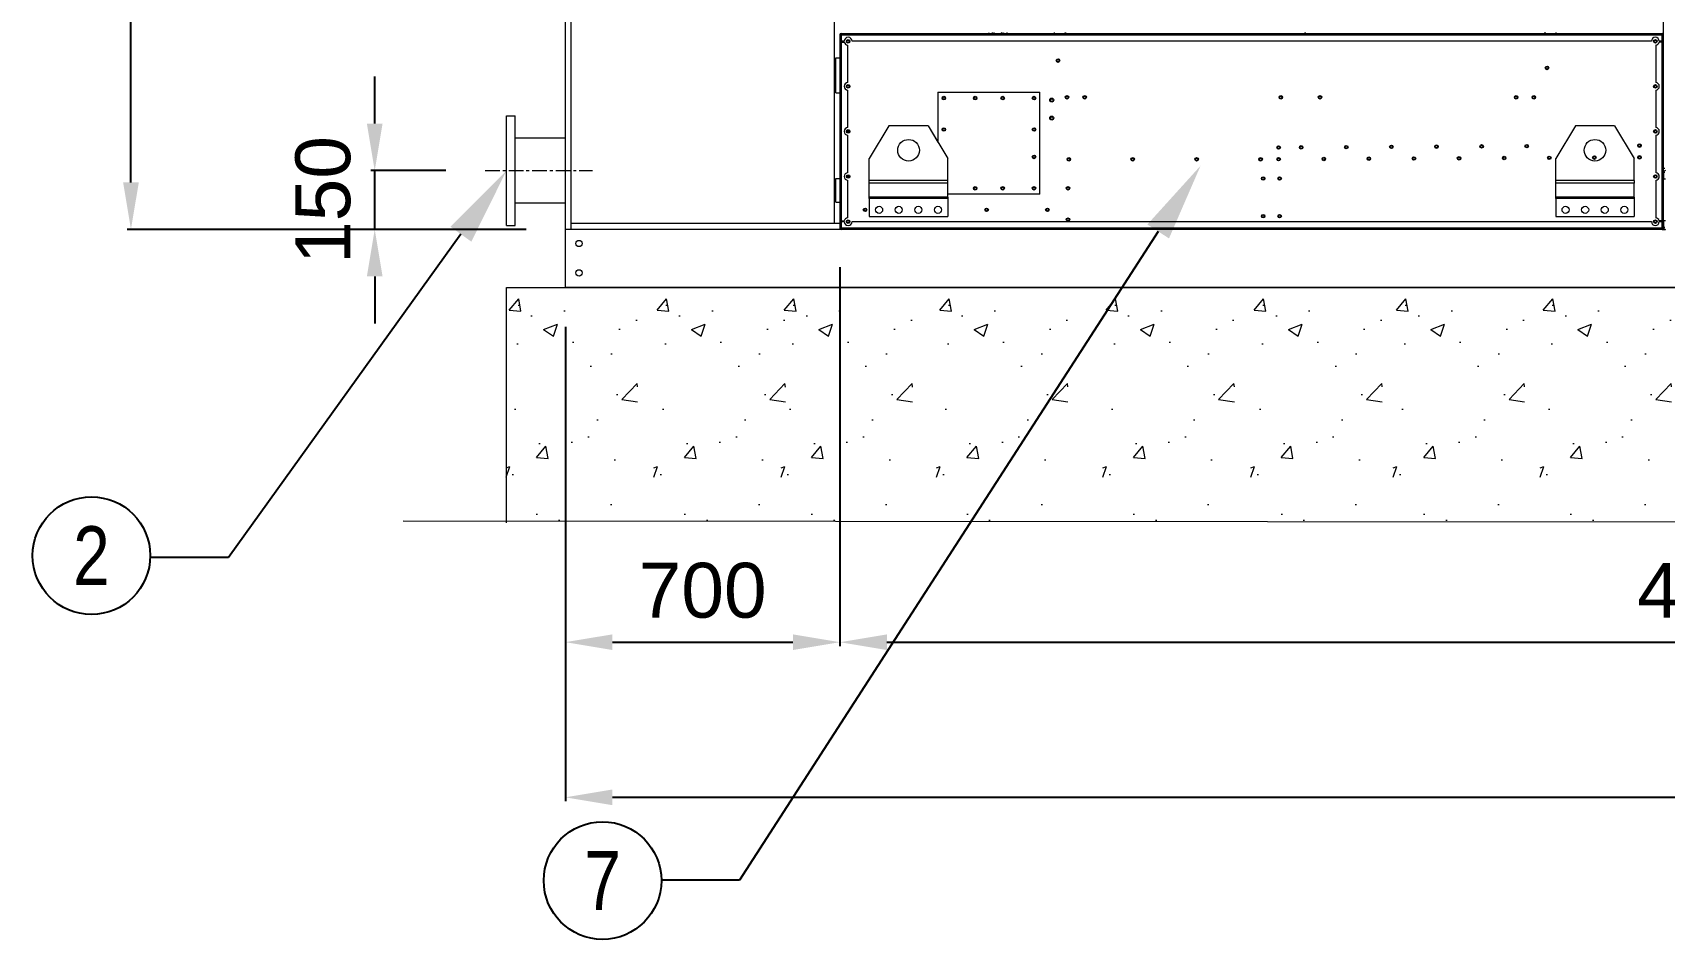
# Model space of a CAD drawing. Header units: millimetres. Extents: x -17070 to 60889, y -291348 to 42394.
# Drawn here: x 40016 to 44177, y 27370 to 29683 of the extents above; entities that cross this region are included whole.
import ezdxf
from ezdxf import colors
from ezdxf.entities.mleader import LeaderData, LeaderLine
from ezdxf.enums import TextEntityAlignment as Align
from ezdxf.math import Vec2, Vec3

# ---------------------------------------------------------------- set-up
doc = ezdxf.new("R2010")
doc.units = ezdxf.units.MM
doc.linetypes.add('CENTER', pattern=[2, 1.25, -0.25, 0.25, -0.25])
for name, color, linetype in [('center', 1, 'CENTER'), ('냉각탑_dim', 1, 'Continuous'), ('냉각탑_text', 3, 'Continuous'), ('냉각탑_기초', 23, 'Continuous')]:
    doc.layers.add(name, color=color, linetype=linetype)
doc.styles.get("Standard").update_dxf_attribs({"font": 'arial.ttf'})
doc.dimstyles.new('1.40', dxfattribs={"dimscale": 20, "dimtxt": 1.5, "dimasz": 1, "dimexe": 0.5, "dimexo": 0.5, "dimgap": 0.5, "dimtad": 1, "dimdec": 0, "dimzin": 0, "dimdsep": 46, "dimtxsty": 'Standard', "dimcen": 0, "dimclrd": 2, "dimclre": 2, "dimclrt": 3, "dimadec": 0, "dimazin": 0, "dimtfac": 1, "dimtdec": 0, "dimtmove": 0, "dimatfit": 0, "dimfxl": 1, "dimtolj": 1, "dimtzin": 0, "dimlwd": -1, "dimlwe": -1, "dimarcsym": 0})

# ---------------------------------------------------------------- blocks, each defined once
blk = doc.blocks.new('*D680')
at = {"color": 2, "transparency": 16777216}
for p, q in [((42074.6, 29084.7), (42074.6, 28118.4)), ((41374.6, 28932.9), (41374.6, 28118.4)), ((41494.6, 28128.4), (41954.6, 28128.4))]:
    blk.add_line(p, q, dxfattribs=at)
for points in [[(41494.6, 28148.4), (41494.6, 28108.4), (41374.6, 28128.4)], [(41954.6, 28148.4), (41954.6, 28108.4), (42074.6, 28128.4)]]:
    blk.add_solid(points, dxfattribs=at)
at = {"layer": 'Defpoints', "color": 0, "transparency": 16777216}
for p in [(42074.6, 29184.7), (41374.6, 29032.9), (42074.6, 28128.4)]:
    blk.add_point(p, dxfattribs=at)
at = {"color": 3, "lineweight": 5, "transparency": 16777216, "insert": (41724.6, 28259.9), "char_height": 140, "attachment_point": 5}
blk.add_mtext('\\A1;700', dxfattribs=at)
blk = doc.blocks.new('*D681')
at = {"color": 2, "transparency": 16777216}
for p, q in [((42074.6, 29081.2), (42074.6, 28118.3)), ((46574.6, 29081.2), (46574.6, 28118.3)), ((42194.6, 28128.3), (46454.6, 28128.3))]:
    blk.add_line(p, q, dxfattribs=at)
for points in [[(42194.6, 28148.3), (42194.6, 28108.3), (42074.6, 28128.3)], [(46454.6, 28148.3), (46454.6, 28108.3), (46574.6, 28128.3)]]:
    blk.add_solid(points, dxfattribs=at)
at = {"layer": 'Defpoints', "color": 0, "transparency": 16777216}
for p in [(42074.6, 29181.2), (46574.6, 29181.2), (46574.6, 28128.3)]:
    blk.add_point(p, dxfattribs=at)
at = {"color": 3, "lineweight": 5, "transparency": 16777216, "insert": (44324.6, 28259.7), "char_height": 140, "attachment_point": 5}
blk.add_mtext('\\A1;4500', dxfattribs=at)
blk = doc.blocks.new('*D683')
at = {"color": 2, "transparency": 16777216}
for p, q in [((40888.6, 29451.2), (40888.6, 29571.2)), ((41070.1, 29331.2), (40878.6, 29331.2)), ((40888.6, 29181.2), (40888.6, 29331.2)), ((41274.6, 29181.2), (40878.6, 29181.2)), ((40888.6, 29061.2), (40888.6, 28941.2))]:
    blk.add_line(p, q, dxfattribs=at)
for points in [[(40868.6, 29451.2), (40908.6, 29451.2), (40888.6, 29331.2)], [(40868.6, 29061.2), (40908.6, 29061.2), (40888.6, 29181.2)]]:
    blk.add_solid(points, dxfattribs=at)
at = {"layer": 'Defpoints', "color": 0, "transparency": 16777216}
for p in [(40888.6, 29331.2), (41170.1, 29331.2), (41374.6, 29181.2)]:
    blk.add_point(p, dxfattribs=at)
at = {"color": 3, "lineweight": 5, "transparency": 16777216, "insert": (40757.1, 29256.2), "char_height": 140, "attachment_point": 5, "rotation": 90}
blk.add_mtext('\\A1;150', dxfattribs=at)
blk = doc.blocks.new('*D684')
at = {"color": 2, "transparency": 16777216}
for p, q in [((41049.7, 31414.2), (40257.1, 31414.2)), ((40267.1, 29301.2), (40267.1, 31294.2)), ((41274.6, 29181.2), (40257.1, 29181.2))]:
    blk.add_line(p, q, dxfattribs=at)
for points in [[(40247.1, 31294.2), (40287.1, 31294.2), (40267.1, 31414.2)], [(40247.1, 29301.2), (40287.1, 29301.2), (40267.1, 29181.2)]]:
    blk.add_solid(points, dxfattribs=at)
at = {"layer": 'Defpoints', "color": 0, "transparency": 16777216}
for p in [(40267.1, 31414.2), (41149.7, 31414.2), (41374.6, 29181.2)]:
    blk.add_point(p, dxfattribs=at)
at = {"color": 3, "lineweight": 5, "transparency": 16777216, "insert": (40135.5, 30297.7), "char_height": 140, "attachment_point": 5, "rotation": 90}
blk.add_mtext('\\A1;2233', dxfattribs=at)
blk = doc.blocks.new('*D672')
at = {"color": 2, "transparency": 16777216}
for p, q in [((41374.6, 28932.9), (41374.6, 27722.7)), ((47674.6, 28932.9), (47674.6, 27722.7)), ((41494.6, 27732.7), (47554.6, 27732.7))]:
    blk.add_line(p, q, dxfattribs=at)
for points in [[(41494.6, 27752.7), (41494.6, 27712.7), (41374.6, 27732.7)], [(47554.6, 27752.7), (47554.6, 27712.7), (47674.6, 27732.7)]]:
    blk.add_solid(points, dxfattribs=at)
at = {"layer": 'Defpoints', "color": 0, "transparency": 16777216}
for p in [(41374.6, 29032.9), (47674.6, 29032.9), (47674.6, 27732.7)]:
    blk.add_point(p, dxfattribs=at)
at = {"color": 3, "lineweight": 5, "transparency": 16777216, "insert": (44524.6, 27864.3), "char_height": 140, "attachment_point": 5}
blk.add_mtext('\\A1;6300', dxfattribs=at)
blk = doc.blocks.new('1')
at = {"color": 0, "lineweight": 20}
for p, q in [((41374.6, 29181.2), (41374.6, 31581.2)), ((41389.6, 29181.2), (41389.6, 31566.2)), ((41374.6, 29032.9), (41374.6, 29181.2)), ((42074.6, 29181.2), (41374.6, 29181.2)), ((42074.6, 29196.2), (41389.6, 29196.2)), ((42074.6, 29184.7), (42074.6, 29181.2)), ((42078.1, 29181.2), (42074.6, 29181.2)), ((44171.1, 29181.2), (44179.3, 29181.2)), ((47674.6, 29032.9), (41374.6, 29032.9))]:
    blk.add_line(p, q, dxfattribs=at)
at = {"color": 7, "lineweight": 20}
for p, q in [((44174.6, 29336.3), (44174.6, 31578.1)), ((42078.1, 29681.2), (44171.1, 29681.2)), ((42078.1, 29677.7), (44171.1, 29677.7)), ((44143.6, 29661.2), (42105.6, 29661.2)), ((44171.1, 29184.7), (42078.1, 29184.7)), ((44171.1, 29181.2), (42078.1, 29181.2)), ((42105.6, 29201.2), (44143.6, 29201.2))]:
    blk.add_line(p, q, dxfattribs=at)
at = {"color": 7, "lineweight": 20, "ltscale": 0.108889}
blk.add_line((42059.6, 31566.2), (42059.6, 29196.2), dxfattribs=at)
at = {"color": 7, "lineweight": 20, "ltscale": 0.001111}
for p, q in [((42076.6, 29677.7), (42074.6, 29677.7)), ((44174.6, 29677.7), (44172.6, 29677.7)), ((42078.1, 29661.2), (42078.1, 29659.2)), ((42074.6, 29184.7), (42076.6, 29184.7)), ((42078.1, 29203.2), (42078.1, 29201.2)), ((44172.6, 29184.7), (44174.6, 29184.7))]:
    blk.add_line(p, q, dxfattribs=at)
at = {"color": 7, "lineweight": 20, "ltscale": 0.010278}
for p, q in [((42074.6, 29677.7), (42074.6, 29659.2)), ((42076.6, 29659.2), (42076.6, 29677.7)), ((44171.1, 29659.2), (44171.1, 29677.7)), ((44172.6, 29677.7), (44172.6, 29659.2)), ((44174.6, 29659.2), (44174.6, 29677.7)), ((42074.6, 29203.2), (42074.6, 29184.7)), ((42076.6, 29184.7), (42076.6, 29203.2)), ((44171.1, 29184.7), (44171.1, 29203.2)), ((44172.6, 29203.2), (44172.6, 29184.7)), ((44174.6, 29184.7), (44174.6, 29203.2))]:
    blk.add_line(p, q, dxfattribs=at)
at = {"color": 7, "lineweight": 20, "ltscale": 0.000833333}
for p, q in [((42078.1, 29677.7), (42076.6, 29677.7)), ((44171.1, 29677.7), (44172.6, 29677.7)), ((42078.1, 29184.7), (42076.6, 29184.7)), ((44171.1, 29184.7), (44172.6, 29184.7))]:
    blk.add_line(p, q, dxfattribs=at)
at = {"color": 7, "lineweight": 20, "ltscale": 0.001944}
for p, q in [((42078.1, 29677.7), (42078.1, 29681.2)), ((44171.1, 29677.7), (44171.1, 29681.2)), ((42074.6, 29659.2), (42078.1, 29659.2)), ((44174.6, 29659.2), (44171.1, 29659.2)), ((42074.6, 29203.2), (42078.1, 29203.2)), ((42078.1, 29184.7), (42078.1, 29181.2)), ((44174.6, 29203.2), (44171.1, 29203.2)), ((44171.1, 29184.7), (44171.1, 29181.2))]:
    blk.add_line(p, q, dxfattribs=at)
at = {"color": 7, "lineweight": 20, "ltscale": 0.009167}
for p, q in [((42078.1, 29677.7), (42078.1, 29661.2)), ((44171.1, 29661.2), (44171.1, 29677.7)), ((42078.1, 29201.2), (42078.1, 29184.7)), ((44171.1, 29184.7), (44171.1, 29201.2))]:
    blk.add_line(p, q, dxfattribs=at)
at = {"color": 7, "lineweight": 20, "ltscale": 0.001115}
for p, q in [((42621.8, 29681.2), (42621.9, 29683.2)), ((42648.4, 29681.2), (42648.5, 29683.2)), ((42650.6, 29681.2), (42650.7, 29683.2)), ((43260.7, 29683.2), (43260.6, 29681.2)), ((43260.6, 29681.2), (43260.7, 29683.2)), ((43870.7, 29683.2), (43870.6, 29681.2)), ((43873.7, 29681.2), (43873.9, 29683.2)), ((43900.3, 29681.2), (43900.5, 29683.2))]:
    blk.add_line(p, q, dxfattribs=at)
at = {"color": 7, "lineweight": 20, "ltscale": 0.253333}
for p, q in [((42074.6, 29659.2), (42074.6, 29203.2)), ((42078.1, 29659.2), (42078.1, 29203.2)), ((44171.1, 29203.2), (44171.1, 29659.2)), ((44174.6, 29203.2), (44174.6, 29659.2))]:
    blk.add_line(p, q, dxfattribs=at)
at = {"color": 7, "lineweight": 20, "ltscale": 0.004167}
for p, q in [((42085.6, 29661.2), (42078.1, 29661.2)), ((44171.1, 29661.2), (44163.6, 29661.2)), ((42078.1, 29201.2), (42085.6, 29201.2)), ((44163.6, 29201.2), (44171.1, 29201.2))]:
    blk.add_line(p, q, dxfattribs=at)
at = {"color": 7, "lineweight": 20, "ltscale": 0.004279}
for p, q in [((42078.1, 29659.2), (42085.8, 29659.2)), ((44171.1, 29659.2), (44163.4, 29659.2)), ((42078.1, 29203.2), (42085.8, 29203.2)), ((44171.1, 29203.2), (44163.4, 29203.2))]:
    blk.add_line(p, q, dxfattribs=at)
at = {"color": 7, "lineweight": 20, "ltscale": 0.052833}
for p, q in [((42094.6, 29556.2), (42094.6, 29651.3)), ((44154.6, 29651.3), (44154.6, 29556.2)), ((42094.6, 29441.2), (42094.6, 29536.3)), ((44154.6, 29536.3), (44154.6, 29441.2)), ((42094.6, 29326.2), (42094.6, 29421.3)), ((44154.6, 29421.3), (44154.6, 29326.2)), ((42094.6, 29211.2), (42094.6, 29306.3)), ((44154.6, 29306.3), (44154.6, 29211.2))]:
    blk.add_line(p, q, dxfattribs=at)
at = {"color": 7, "lineweight": 20, "ltscale": 0.02475}
for p, q in [((42064.6, 29574.2), (42064.6, 29618.8)), ((42064.6, 29529.7), (42064.6, 29574.2))]:
    blk.add_line(p, q, dxfattribs=at)
at = {"color": 7, "lineweight": 20, "ltscale": 0.005555}
for p, q in [((42064.6, 29618.8), (42074.6, 29618.8)), ((42064.6, 29529.7), (42074.6, 29529.7)), ((42064.6, 29311.5), (42074.6, 29311.5)), ((42064.6, 29251), (42074.6, 29251))]:
    blk.add_line(p, q, dxfattribs=at)
at = {"color": 7, "lineweight": 20, "ltscale": 0.144444}
for p, q in [((42324.6, 29531.2), (42584.6, 29531.2)), ((42324.6, 29531.2), (42324.6, 29403.7)), ((42584.6, 29271.2), (42584.6, 29531.2)), ((42584.6, 29271.2), (42349.6, 29271.2))]:
    blk.add_line(p, q, dxfattribs=at)
at = {"color": 7, "lineweight": 20, "ltscale": 1.31036e-06}
blk.add_line((42609.6, 29511.2), (42609.6, 29511.2), dxfattribs=at)
at = {"color": 7, "lineweight": 20, "ltscale": 0.149635}
for p, q in [((41224.6, 29201.9), (41224.6, 29471.2)), ((41246.6, 29201.9), (41246.6, 29471.2))]:
    blk.add_line(p, q, dxfattribs=at)
at = {"color": 7, "lineweight": 20, "ltscale": 0.012222}
for p, q in [((41224.6, 29471.2), (41246.6, 29471.2)), ((41224.6, 29191.2), (41246.6, 29191.2))]:
    blk.add_line(p, q, dxfattribs=at)
at = {"color": 7, "lineweight": 20, "ltscale": 1.31073e-06}
blk.add_line((42609.6, 29465.2), (42609.6, 29465.2), dxfattribs=at)
at = {"color": 7, "lineweight": 20, "ltscale": 0.076666}
for p, q in [((41374.6, 29413.8), (41246.6, 29413.8)), ((41374.6, 29248.6), (41246.6, 29248.6))]:
    blk.add_line(p, q, dxfattribs=at)
at = {"color": 7, "lineweight": 20, "ltscale": 0.003143}
for p, q in [((42094.6, 29434), (42094.6, 29428.4)), ((42094.6, 29319), (42094.6, 29313.4))]:
    blk.add_line(p, q, dxfattribs=at)
at = {"color": 7, "lineweight": 20, "ltscale": 0.053832}
for p, q in [((42199.6, 29445.2), (42149.6, 29362.2)), ((42299.6, 29445.2), (42349.6, 29362.2)), ((43949.6, 29445.2), (43899.6, 29362.2)), ((44049.6, 29445.2), (44099.6, 29362.2))]:
    blk.add_line(p, q, dxfattribs=at)
at = {"color": 7, "lineweight": 20, "ltscale": 0.055556}
for p, q in [((42299.6, 29445.2), (42199.6, 29445.2)), ((44049.6, 29445.2), (43949.6, 29445.2))]:
    blk.add_line(p, q, dxfattribs=at)
at = {"color": 7, "lineweight": 20, "ltscale": 0.026916}
blk.add_line((42299.6, 29445.2), (42324.6, 29403.7), dxfattribs=at)
at = {"color": 7, "lineweight": 20, "ltscale": 0.031187}
for p, q in [((42149.6, 29306.1), (42149.6, 29362.2)), ((43899.6, 29306.1), (43899.6, 29362.2)), ((44099.6, 29306.1), (44099.6, 29362.2))]:
    blk.add_line(p, q, dxfattribs=at)
at = {"color": 7, "lineweight": 20, "ltscale": 0.004095}
blk.add_line((42349.6, 29260.3), (42349.6, 29362.2), dxfattribs=at)
at = {"color": 7, "lineweight": 20, "ltscale": 0.001722}
blk.add_line((44177.7, 29336.3), (44174.6, 29336.3), dxfattribs=at)
at = {"color": 7, "lineweight": 20, "ltscale": 0.016806}
for p, q in [((42064.6, 29281.2), (42064.6, 29311.5)), ((42064.6, 29251), (42064.6, 29281.2))]:
    blk.add_line(p, q, dxfattribs=at)
at = {"color": 7, "lineweight": 20, "ltscale": 0.003919}
for p, q in [((42149.6, 29299), (42149.6, 29306.1)), ((43899.6, 29299), (43899.6, 29306.1)), ((44099.6, 29306.1), (44099.6, 29299))]:
    blk.add_line(p, q, dxfattribs=at)
at = {"color": 7, "lineweight": 20, "ltscale": 0.097222}
for p, q in [((42349.6, 29306.1), (42149.6, 29306.1)), ((42349.6, 29299), (42149.6, 29299))]:
    blk.add_line(p, q, dxfattribs=at)
at = {"color": 7, "lineweight": 20, "ltscale": 0.019545}
for p, q in [((42149.6, 29263.8), (42149.6, 29299)), ((43899.6, 29263.8), (43899.6, 29299)), ((44099.6, 29263.8), (44099.6, 29299))]:
    blk.add_line(p, q, dxfattribs=at)
at = {"color": 7, "lineweight": 20, "ltscale": 0.111111}
for p, q in [((44099.6, 29306.1), (43899.6, 29306.1)), ((44099.6, 29299), (43899.6, 29299)), ((42349.6, 29263.8), (42149.6, 29263.8)), ((42349.6, 29260.3), (42149.6, 29260.3)), ((44099.6, 29263.8), (43899.6, 29263.8)), ((44099.6, 29260.3), (43899.6, 29260.3)), ((42149.6, 29214.2), (42349.6, 29214.2)), ((43899.6, 29214.2), (44099.6, 29214.2))]:
    blk.add_line(p, q, dxfattribs=at)
at = {"color": 7, "lineweight": 20, "ltscale": 0.001778}
for p, q in [((44177.8, 29326.5), (44174.6, 29326.5)), ((44177.8, 29185.9), (44174.6, 29185.9))]:
    blk.add_line(p, q, dxfattribs=at)
at = {"color": 7, "lineweight": 20, "ltscale": 0.009611}
for p, q in [((44174.6, 29326.5), (44174.6, 29309.2)), ((44174.6, 29203.2), (44174.6, 29185.9))]:
    blk.add_line(p, q, dxfattribs=at)
at = {"color": 7, "lineweight": 20, "ltscale": 0.002611}
for p, q in [((44179.3, 29309.2), (44174.6, 29309.2)), ((44179.3, 29203.2), (44174.6, 29203.2))]:
    blk.add_line(p, q, dxfattribs=at)
at = {"color": 7, "lineweight": 20, "ltscale": 0.058889}
blk.add_line((44174.6, 29203.2), (44174.6, 29309.2), dxfattribs=at)
at = {"color": 7, "lineweight": 20, "ltscale": 0.001959}
for p, q in [((42149.6, 29260.3), (42149.6, 29263.8)), ((42349.6, 29263.8), (42349.6, 29260.3)), ((43899.6, 29260.3), (43899.6, 29263.8)), ((44099.6, 29263.8), (44099.6, 29260.3))]:
    blk.add_line(p, q, dxfattribs=at)
at = {"color": 7, "lineweight": 20, "ltscale": 0.025612}
for p, q in [((42149.6, 29260.3), (42149.6, 29214.2)), ((42349.6, 29260.3), (42349.6, 29214.2)), ((43899.6, 29260.3), (43899.6, 29214.2)), ((44099.6, 29260.3), (44099.6, 29214.2))]:
    blk.add_line(p, q, dxfattribs=at)
at = {"color": 7, "lineweight": 20, "ltscale": 0.00592}
for p, q in [((41224.6, 29191.2), (41224.6, 29201.9)), ((41246.6, 29191.2), (41246.6, 29201.9))]:
    blk.add_line(p, q, dxfattribs=at)
at = {"color": 7, "lineweight": 20}
for centre, radius in [((42095.6, 29661.2), 4.5), ((42095.6, 29661.2), 3), ((44153.6, 29661.2), 4.5), ((44153.6, 29661.2), 3), ((42630.7, 29611.9), 4.5), ((42630.7, 29611.9), 3), ((43877.5, 29593.2), 4.5), ((43877.5, 29593.2), 3), ((42095.6, 29546.2), 4.5), ((42095.6, 29546.2), 3), ((44153.6, 29546.2), 4.5), ((44153.6, 29546.2), 3), ((42339.6, 29516.2), 4.5), ((42339.6, 29516.2), 3), ((42419.6, 29516.2), 4.5), ((42419.6, 29516.2), 3), ((42489.6, 29516.2), 4.5), ((42489.6, 29516.2), 3), ((42569.6, 29516.2), 4.5), ((42569.6, 29516.2), 3), ((42614.6, 29511.2), 5), ((42614.6, 29511.2), 3.5), ((42653.7, 29518.2), 4.5), ((42653.7, 29518.2), 3), ((42698.7, 29518.2), 4.5), ((42698.7, 29518.2), 3), ((43198.7, 29518.2), 4.5), ((43198.7, 29518.2), 3), ((43298.7, 29518.2), 4.5), ((43298.7, 29518.2), 3), ((43798.7, 29518.2), 4.5), ((43798.7, 29518.2), 3), ((43843.7, 29518.2), 4.5), ((43843.7, 29518.2), 3), ((42614.6, 29465.2), 5), ((42614.6, 29465.2), 3.5), ((42095.6, 29431.2), 4.5), ((42095.6, 29431.2), 3), ((42339.6, 29436.2), 4.5), ((42339.6, 29436.2), 3), ((42569.6, 29436.2), 4.5), ((42569.6, 29436.2), 3), ((44153.6, 29431.2), 4.5), ((44153.6, 29431.2), 3), ((42249.6, 29383.2), 27.5), ((42569.6, 29366.2), 4.5), ((43193.1, 29390.3), 4.5), ((43193.1, 29390.3), 3), ((43250.6, 29390.6), 4.5), ((43250.6, 29390.6), 3), ((43365.6, 29391.2), 4.5), ((43365.6, 29391.2), 3), ((43480.6, 29391.8), 4.5), ((43480.6, 29391.8), 3), ((43595.6, 29392.4), 4.5), ((43595.6, 29392.4), 3), ((43710.6, 29393), 4.5), ((43710.6, 29393), 3), ((43825.6, 29393.6), 4.5), ((43825.6, 29393.6), 3), ((43999.6, 29383.2), 27.5), ((44113.1, 29395.1), 4.5), ((44113.1, 29395.1), 3), ((42569.6, 29366.2), 3), ((42658.1, 29360.2), 4.5), ((42658.1, 29360.2), 3), ((42821.1, 29360.2), 4.5), ((42821.1, 29360.2), 3), ((42984.1, 29360.2), 4.5), ((42984.1, 29360.2), 3), ((43147.1, 29360.2), 4.5), ((43147.1, 29360.2), 3), ((43193.2, 29360.3), 4.5), ((43193.2, 29360.3), 3), ((43308.2, 29360.9), 4.5), ((43308.2, 29360.9), 3), ((43423.2, 29361.5), 4.5), ((43423.2, 29361.5), 3), ((43538.2, 29362.1), 4.5), ((43538.2, 29362.1), 3), ((43653.2, 29362.7), 4.5), ((43653.2, 29362.7), 3), ((43768.2, 29363.3), 4.5), ((43768.2, 29363.3), 3), ((43883.2, 29363.9), 4.5), ((43883.2, 29363.9), 3), ((43998.2, 29364.5), 4.5), ((43998.2, 29364.5), 3), ((44113.2, 29365.1), 4.5), ((44113.2, 29365.1), 3), ((42095.6, 29316.2), 4.5), ((42095.6, 29316.2), 3), ((42419.6, 29286.2), 4.5), ((42419.6, 29286.2), 3), ((42489.6, 29286.2), 4.5), ((42489.6, 29286.2), 3), ((42569.6, 29286.2), 4.5), ((42569.6, 29286.2), 3), ((42656.1, 29286.2), 4.5), ((42656.1, 29286.2), 3), ((43153.6, 29311.2), 4.5), ((43153.6, 29311.2), 3), ((43195.6, 29311.2), 4.5), ((43195.6, 29311.2), 3), ((44153.6, 29316.2), 4.5), ((44153.6, 29316.2), 3), ((42095.6, 29201.2), 4.5), ((42095.6, 29201.2), 3), ((42138.6, 29231.2), 4.5), ((42138.6, 29231.2), 3), ((42174.6, 29231.2), 9), ((42224.6, 29231.2), 9), ((42274.6, 29231.2), 9), ((42324.6, 29231.2), 9), ((42448.6, 29231.2), 4.5), ((42448.6, 29231.2), 3), ((42603.6, 29231.2), 4.5), ((42603.6, 29231.2), 3), ((42656.1, 29206.2), 4.5), ((42656.1, 29206.2), 3), ((43153.6, 29215.2), 4.5), ((43153.6, 29215.2), 3), ((43195.6, 29215.2), 4.5), ((43195.6, 29215.2), 3), ((43924.6, 29231.2), 9), ((43974.6, 29231.2), 9), ((44024.6, 29231.2), 9), ((44074.6, 29231.2), 9), ((44153.6, 29201.2), 4.5), ((44153.6, 29201.2), 3)]:
    blk.add_circle(centre, radius, dxfattribs=at)
at = {"lineweight": 20}
for centre in [(41409.6, 29145.4), (41409.6, 29070.4)]:
    blk.add_circle(centre, 8, dxfattribs=at)
at = {"color": 7, "lineweight": 20}
for centre, radius, start, end in [((42078.1, 29677.7), 3.5, 90, 180), ((42078.1, 29677.7), 1.5, 90, 180), ((42095.6, 29661.2), 10, 0, 180), ((42113.1, 29677.7), 3.5, 89.755, 90), ((42477.4, 29691.2), 25, 198.6635, 203.5788), ((42477.4, 29691.2), 17, 208.0734, 216.0328), ((42477.4, 29691.2), 15, 212.232, 221.8115), ((42477.4, 29691.2), 12.5, 219.7932, 233.1319), ((42477.4, 29691.2), 12.5, 306.8681, 320.2068), ((42477.4, 29691.2), 15, 318.1885, 327.768), ((42477.4, 29691.2), 17, 323.9672, 331.9266), ((42477.4, 29691.2), 25, 336.4218, 341.3365), ((44136.1, 29677.7), 3.5, 90, 90.245), ((44153.6, 29661.2), 10, 0, 180), ((44171.1, 29677.7), 3.5, 0, 90), ((44171.1, 29677.7), 1.5, 0, 90), ((42095.6, 29661.2), 10, 191.537, 264.2608), ((44153.6, 29661.2), 3, 173.8521, 180.0284), ((44153.6, 29661.2), 10, 275.7392, 348.463), ((42095.6, 29546.2), 10, 95.7392, 264.2608), ((44153.6, 29546.2), 3, 173.8521, 180.0293), ((44153.6, 29546.2), 10, 275.7392, 84.2608), ((42095.6, 29431.2), 10, 95.7392, 264.2608), ((44153.6, 29431.2), 3, 173.8521, 180.0293), ((44153.6, 29431.2), 10, 275.7392, 84.2608), ((44179.3, 29326.5), 4.7, 90, 180), ((42095.6, 29316.2), 10, 95.7392, 264.2608), ((44153.6, 29316.2), 3, 173.8521, 180.0293), ((44153.6, 29316.2), 10, 275.7392, 84.2608), ((42095.6, 29201.2), 10, 95.7392, 168.463), ((44153.6, 29201.2), 10, 11.537, 84.2608), ((42078.1, 29184.7), 3.5, 180, 270), ((42078.1, 29184.7), 1.5, 180, 270), ((42095.6, 29201.2), 10, 180, 0), ((44153.6, 29201.2), 10, 180, 0), ((44153.6, 29201.2), 3, 173.8521, 180.0293), ((44171.1, 29184.7), 3.5, 270, 0), ((44171.1, 29184.7), 1.5, 270, 0), ((44179.3, 29185.9), 4.7, 180, 270)]:
    blk.add_arc(centre, radius, start, end, dxfattribs=at)
at = {"layer": 'center', "lineweight": 20, "ltscale": 30}
blk.add_line((41170.1, 29331.2), (41444, 29331.2), dxfattribs=at)

msp = doc.modelspace()

# ---------------------------------------------------------------- hatches: boundary and pattern name
at = {"layer": '냉각탑_기초', "lineweight": 20, "ltscale": 30}
h = msp.add_hatch(dxfattribs=at)
h.set_pattern_fill('AR-CONC', color=256, scale=50, style=0)
h.set_pattern_definition([(50, (26629.9, 12491.54), (358.63, -31.376), [37.5, -412.5]), (355, (26629.9, 12491.54), (-69.3757, 376.096), [30, -330]), (100.4514, (26659.78, 12488.92), (289.2547, 344.72), [31.87, -350.571]), (46.1842, (26629.9, 12591.54), (533.6205, -82.7595), [56.25, -618.75]), (96.6356, (26674.36, 12584.64), (467.331, 487.059), [47.805, -525.856]), (351.1842, (26629.9, 12591.54), (467.331, 487.059), [45, -495]), (21, (26679.9, 12566.54), (298.4535, -201.3094), [37.5, -412.5]), (326, (26679.9, 12566.54), (121.6577, 362.575), [30, -330]), (71.4514, (26704.76, 12549.76), (420.1113, 161.265), [31.87, -350.571]), (37.5, (26629.89, 12491.54), (6.0799, 166.4469), [0, -326, 0, -335, 0, -331.25]), (7.5, (26629.9, 12491.54), (131.5348, 197.2059), [0, -191, 0, -318.5, 0, -126.25]), (327.5, (26518.39, 12491.54), (266.9112, -11.2774), [0, -125, 0, -390, 0, -517.5]), (317.5, (26468.4, 12491.54), (291.593, 50.0525), [0, -162.5, 0, -259, 0, -367.5])])
h.paths.add_polyline_path([(41558.4, 29032.9), (41223.4, 29032.9), (41223.4, 28432.9), (41558.4, 28432.9)])
h = msp.add_hatch(dxfattribs=at)
h.set_pattern_fill('AR-CONC', color=256, scale=50, style=0)
h.set_pattern_definition([(50, (27006.96, 12491.54), (358.63, -31.376), [37.5, -412.5]), (355, (27006.96, 12491.54), (-69.3757, 376.096), [30, -330]), (100.4514, (27036.85, 12488.92), (289.2547, 344.72), [31.87, -350.571]), (46.1842, (27006.96, 12591.54), (533.6205, -82.7595), [56.25, -618.75]), (96.6356, (27051.43, 12584.64), (467.331, 487.059), [47.805, -525.856]), (351.1842, (27006.96, 12591.54), (467.331, 487.059), [45, -495]), (21, (27056.96, 12566.54), (298.4535, -201.3094), [37.5, -412.5]), (326, (27056.96, 12566.54), (121.6577, 362.575), [30, -330]), (71.4514, (27081.83, 12549.76), (420.1113, 161.265), [31.87, -350.571]), (37.5, (27006.96, 12491.54), (6.0799, 166.4469), [0, -326, 0, -335, 0, -331.25]), (7.5, (27006.96, 12491.54), (131.5348, 197.2059), [0, -191, 0, -318.5, 0, -126.25]), (327.5, (26895.46, 12491.54), (266.9112, -11.2774), [0, -125, 0, -390, 0, -517.5]), (317.5, (26845.46, 12491.54), (291.593, 50.0525), [0, -162.5, 0, -259, 0, -367.5])])
h.paths.add_polyline_path([(41935.5, 29032.9), (41600.5, 29032.9), (41600.5, 28432.9), (41935.5, 28432.9)])
h = msp.add_hatch(dxfattribs=at)
h.set_pattern_fill('AR-CONC', color=256, scale=50, style=0)
h.set_pattern_definition([(50, (27331.04, 12491.54), (358.63, -31.376), [37.5, -412.5]), (355, (27331.04, 12491.54), (-69.3757, 376.096), [30, -330]), (100.4514, (27360.93, 12488.92), (289.2547, 344.72), [31.87, -350.571]), (46.1842, (27331.04, 12591.54), (533.6205, -82.7595), [56.25, -618.75]), (96.6356, (27375.5, 12584.64), (467.331, 487.059), [47.805, -525.856]), (351.1842, (27331.04, 12591.54), (467.331, 487.059), [45, -495]), (21, (27381.04, 12566.54), (298.4535, -201.3094), [37.5, -412.5]), (326, (27381.04, 12566.54), (121.6577, 362.575), [30, -330]), (71.4514, (27405.9, 12549.76), (420.1113, 161.265), [31.87, -350.571]), (37.5, (27331.04, 12491.54), (6.0799, 166.4469), [0, -326, 0, -335, 0, -331.25]), (7.5, (27331.04, 12491.54), (131.5348, 197.2059), [0, -191, 0, -318.5, 0, -126.25]), (327.5, (27219.54, 12491.54), (266.9112, -11.2774), [0, -125, 0, -390, 0, -517.5]), (317.5, (27169.54, 12491.54), (291.593, 50.0525), [0, -162.5, 0, -259, 0, -367.5])])
h.paths.add_polyline_path([(42259.6, 29032.9), (41924.6, 29032.9), (41924.6, 28432.9), (42259.6, 28432.9)])
h = msp.add_hatch(dxfattribs=at)
h.set_pattern_fill('AR-CONC', color=256, scale=50, style=0)
h.set_pattern_definition([(50, (27727.5, 12491.54), (358.63, -31.376), [37.5, -412.5]), (355, (27727.5, 12491.54), (-69.3757, 376.096), [30, -330]), (100.4514, (27757.38, 12488.92), (289.2547, 344.72), [31.87, -350.571]), (46.1842, (27727.5, 12591.54), (533.6205, -82.7595), [56.25, -618.75]), (96.6356, (27771.96, 12584.64), (467.331, 487.059), [47.805, -525.856]), (351.1842, (27727.5, 12591.54), (467.331, 487.059), [45, -495]), (21, (27777.5, 12566.54), (298.4535, -201.3094), [37.5, -412.5]), (326, (27777.5, 12566.54), (121.6577, 362.575), [30, -330]), (71.4514, (27802.37, 12549.76), (420.1113, 161.265), [31.87, -350.571]), (37.5, (27727.5, 12491.54), (6.0799, 166.4469), [0, -326, 0, -335, 0, -331.25]), (7.5, (27727.5, 12491.54), (131.5348, 197.2059), [0, -191, 0, -318.5, 0, -126.25]), (327.5, (27616, 12491.54), (266.9112, -11.2774), [0, -125, 0, -390, 0, -517.5]), (317.5, (27566, 12491.54), (291.593, 50.0525), [0, -162.5, 0, -259, 0, -367.5])])
h.paths.add_polyline_path([(42656, 29032.9), (42321, 29032.9), (42321, 28432.9), (42656, 28432.9)])
h = msp.add_hatch(dxfattribs=at)
h.set_pattern_fill('AR-CONC', color=256, scale=50, style=0)
h.set_pattern_definition([(50, (28151.67, 12491.54), (358.63, -31.376), [37.5, -412.5]), (355, (28151.67, 12491.54), (-69.3757, 376.096), [30, -330]), (100.4514, (28181.56, 12488.92), (289.2547, 344.72), [31.87, -350.571]), (46.1842, (28151.67, 12591.54), (533.6205, -82.7595), [56.25, -618.75]), (96.6356, (28196.14, 12584.64), (467.331, 487.059), [47.805, -525.856]), (351.1842, (28151.67, 12591.54), (467.331, 487.059), [45, -495]), (21, (28201.67, 12566.54), (298.4535, -201.3094), [37.5, -412.5]), (326, (28201.67, 12566.54), (121.6577, 362.575), [30, -330]), (71.4514, (28226.54, 12549.76), (420.1113, 161.265), [31.87, -350.571]), (37.5, (28151.67, 12491.54), (6.0799, 166.4469), [0, -326, 0, -335, 0, -331.25]), (7.5, (28151.67, 12491.54), (131.5348, 197.2059), [0, -191, 0, -318.5, 0, -126.25]), (327.5, (28040.17, 12491.54), (266.9112, -11.2774), [0, -125, 0, -390, 0, -517.5]), (317.5, (27990.17, 12491.54), (291.593, 50.0525), [0, -162.5, 0, -259, 0, -367.5])])
h.paths.add_polyline_path([(43080.2, 29032.9), (42745.2, 29032.9), (42745.2, 28432.9), (43080.2, 28432.9)])
h = msp.add_hatch(dxfattribs=at)
h.set_pattern_fill('AR-CONC', color=256, scale=50, style=0)
h.set_pattern_definition([(50, (28528.72, 12491.54), (358.63, -31.376), [37.5, -412.5]), (355, (28528.7, 12491.54), (-69.3757, 376.096), [30, -330]), (100.4514, (28558.6, 12488.92), (289.2547, 344.72), [31.87, -350.571]), (46.1842, (28528.7, 12591.54), (533.6205, -82.7595), [56.25, -618.75]), (96.6356, (28573.2, 12584.64), (467.331, 487.059), [47.805, -525.856]), (351.1842, (28528.7, 12591.54), (467.331, 487.059), [45, -495]), (21, (28578.72, 12566.54), (298.4535, -201.3094), [37.5, -412.5]), (326, (28578.7, 12566.54), (121.6577, 362.575), [30, -330]), (71.4514, (28603.6, 12549.76), (420.1113, 161.265), [31.87, -350.571]), (37.5, (28528.72, 12491.54), (6.0799, 166.4469), [0, -326, 0, -335, 0, -331.25]), (7.5, (28528.72, 12491.54), (131.5348, 197.2059), [0, -191, 0, -318.5, 0, -126.25]), (327.5, (28417.22, 12491.54), (266.9112, -11.2774), [0, -125, 0, -390, 0, -517.5]), (317.5, (28367.22, 12491.54), (291.593, 50.0525), [0, -162.5, 0, -259, 0, -367.5])])
h.paths.add_polyline_path([(43457.2, 29032.9), (43122.2, 29032.9), (43122.2, 28432.9), (43457.2, 28432.9)])
h = msp.add_hatch(dxfattribs=at)
h.set_pattern_fill('AR-CONC', color=256, scale=50, style=0)
h.set_pattern_definition([(50, (28891.9, 12491.54), (358.63, -31.376), [37.5, -412.5]), (355, (28891.9, 12491.54), (-69.3757, 376.096), [30, -330]), (100.4514, (28921.8, 12488.92), (289.2547, 344.72), [31.87, -350.571]), (46.1842, (28891.9, 12591.54), (533.6205, -82.7595), [56.25, -618.75]), (96.6356, (28936.37, 12584.64), (467.331, 487.059), [47.805, -525.856]), (351.1842, (28891.9, 12591.54), (467.331, 487.059), [45, -495]), (21, (28941.9, 12566.54), (298.4535, -201.3094), [37.5, -412.5]), (326, (28941.9, 12566.54), (121.6577, 362.575), [30, -330]), (71.4514, (28966.77, 12549.76), (420.1113, 161.265), [31.87, -350.571]), (37.5, (28891.9, 12491.54), (6.0799, 166.4469), [0, -326, 0, -335, 0, -331.25]), (7.5, (28891.9, 12491.54), (131.5348, 197.2059), [0, -191, 0, -318.5, 0, -126.25]), (327.5, (28780.4, 12491.54), (266.9112, -11.2774), [0, -125, 0, -390, 0, -517.5]), (317.5, (28730.4, 12491.54), (291.593, 50.0525), [0, -162.5, 0, -259, 0, -367.5])])
h.paths.add_polyline_path([(43820.4, 29032.9), (43485.4, 29032.9), (43485.4, 28432.9), (43820.4, 28432.9)])
h = msp.add_hatch(dxfattribs=at)
h.set_pattern_fill('AR-CONC', color=256, scale=50, style=0)
h.set_pattern_definition([(50, (29266.17, 12491.54), (358.63, -31.376), [37.5, -412.5]), (355, (29266.17, 12491.54), (-69.3757, 376.096), [30, -330]), (100.4514, (29296.06, 12488.92), (289.2547, 344.72), [31.87, -350.571]), (46.1842, (29266.17, 12591.54), (533.6205, -82.7595), [56.25, -618.75]), (96.6356, (29310.64, 12584.64), (467.331, 487.059), [47.805, -525.856]), (351.1842, (29266.2, 12591.54), (467.331, 487.059), [45, -495]), (21, (29316.17, 12566.54), (298.4535, -201.3094), [37.5, -412.5]), (326, (29316.17, 12566.54), (121.6577, 362.575), [30, -330]), (71.4514, (29341.05, 12549.76), (420.1113, 161.265), [31.87, -350.571]), (37.5, (29266.17, 12491.54), (6.0799, 166.4469), [0, -326, 0, -335, 0, -331.25]), (7.5, (29266.17, 12491.54), (131.5348, 197.2059), [0, -191, 0, -318.5, 0, -126.25]), (327.5, (29154.67, 12491.54), (266.9112, -11.2774), [0, -125, 0, -390, 0, -517.5]), (317.5, (29104.67, 12491.54), (291.593, 50.0525), [0, -162.5, 0, -259, 0, -367.5])])
h.paths.add_polyline_path([(44194.7, 29032.9), (43859.7, 29032.9), (43859.7, 28432.9), (44194.7, 28432.9)])

# ---------------------------------------------------------------- linework, layer by layer
at = {"layer": '냉각탑_dim', "linetype": 'ByBlock', "lineweight": -3}
for centre in [(40166.4, 28349.2), (41469.4, 27520.4)]:
    msp.add_circle(centre, 150, dxfattribs=at)
at = {"layer": '냉각탑_기초', "lineweight": 20, "ltscale": 30}
for p, q in [((41224.6, 28432.9), (41224.6, 29032.9)), ((41224.6, 29032.9), (47824.6, 29032.9)), ((40961.4, 28437.8), (48058.3, 28432.9))]:
    msp.add_line(p, q, dxfattribs=at)

# ---------------------------------------------------------------- block references
msp.add_blockref('1', (0, 0))

# ---------------------------------------------------------------- texts
at = {"layer": '냉각탑_text', "width": 0.8}
for s, p in [('2', (40166.4, 28349.2)), ('7', (41469.4, 27520.4))]:
    msp.add_text(s, height=150, dxfattribs=at).set_placement(p, align=Align.MIDDLE_CENTER)

# ---------------------------------------------------------------- dimensions: what is measured, and where the dimension line sits
at = {"lineweight": 5}
dim = msp.add_linear_dim(base=(40267.1, 31414.2), p1=(41374.6, 29181.2), p2=(41149.7, 31414.2), angle=90, dimstyle='1.40', override={"dimtxt": 7, "dimasz": 6, "dimexo": 5, "dimgap": 3}, dxfattribs=at)
dim.commit()
dim.dimension.update_dxf_attribs({"geometry": '*D684', "text_midpoint": (40135.5, 30297.7)})
dim = msp.add_linear_dim(base=(40888.6, 29331.2), p1=(41374.6, 29181.2), p2=(41170.1, 29331.2), angle=90, dimstyle='1.40', override={"dimtxt": 7, "dimasz": 6, "dimexo": 5, "dimgap": 3}, dxfattribs=at)
dim.commit()
dim.dimension.update_dxf_attribs({"geometry": '*D683', "text_midpoint": (40888.6, 29256.2), "dimtype": 160})
for base, p1, p2, picture, middle in [((42074.6, 28128.4), (41374.6, 29032.9), (42074.6, 29184.7), '*D680', (41724.6, 28259.9)), ((46574.6, 28128.3), (42074.6, 29181.2), (46574.6, 29181.2), '*D681', (44324.6, 28259.7)), ((47674.6, 27732.7), (41374.6, 29032.9), (47674.6, 29032.9), '*D672', (44524.6, 27864.3))]:
    dim = msp.add_linear_dim(base=base, p1=p1, p2=p2, dimstyle='1.40', override={"dimtxt": 7, "dimasz": 6, "dimexo": 5, "dimgap": 3}, dxfattribs=at)
    dim.commit()
    dim.dimension.update_dxf_attribs({"geometry": picture, "text_midpoint": middle})

# ---------------------------------------------------------------- leaders
at = {"layer": '냉각탑_dim', "lineweight": -3}
ml = msp.add_multileader_mtext('Standard', dxfattribs=at)
ml.set_content('')
ml.set_leader_properties(color=256)
ml.build(insert=Vec2(0, 0))
ml.multileader.update_dxf_attribs({"text_right_attachment_type": 6, "dogleg_length": 5, "arrow_head_size": 199.5, "scale": 30})
ctx = ml.context
ctx.base_point, ctx.scale, ctx.char_height, ctx.arrow_head_size, ctx.landing_gap_size, ctx.plane_origin = Vec3(40316.4, 28344.5), 30, 7.18, 199.5, 3.59, Vec3(41354.6, 27834.3)
ctx.right_attachment, ctx.text_align_type = 6, 2
notes = []
notes.append((ctx, [(0, (1, 1, 0), (40515.9, 28344.5), (-1, 0), 199.5, [(0, [(41224.6, 29331.2)], 0, [])])]))
ctx.mtext, ml.multileader.dxf.content_type = None, 0
ml = msp.add_multileader_mtext('Standard', dxfattribs=at)
ml.set_content('')
ml.set_leader_properties(color=256)
ml.build(insert=Vec2(0, 0))
ml.multileader.update_dxf_attribs({"text_right_attachment_type": 6, "dogleg_length": 5, "arrow_head_size": 199.5, "scale": 30})
ctx = ml.context
ctx.base_point, ctx.scale, ctx.char_height, ctx.arrow_head_size, ctx.landing_gap_size, ctx.plane_origin = Vec3(41619.4, 27521.1), 30, 7.18, 199.5, 3.59, Vec3(43124.3, 27846.8)
ctx.right_attachment, ctx.text_align_type = 6, 2
notes.append((ctx, [(0, (1, 1, 0), (41818.9, 27521.1), (-1, 0), 199.5, [(0, [(42994.2, 29343.8)], 0, [])])]))
ctx.mtext, ml.multileader.dxf.content_type = None, 0
for ctx, leaders in notes:
    for number, flags, end, landing, length, lines in leaders:
        leader = LeaderData()
        leader.index, (leader.has_last_leader_line, leader.has_dogleg_vector, leader.attachment_direction) = number, flags
        leader.last_leader_point, leader.dogleg_vector, leader.dogleg_length = Vec3(end), Vec3(landing), length
        for number, points, colour, breaks in lines:
            line = LeaderLine()
            line.index, line.vertices, line.color, line.breaks = number, Vec3.list(points), colors.encode_raw_color(colour), breaks
            leader.lines.append(line)
        ctx.leaders.append(leader)

doc.saveas('drawing.dxf')
